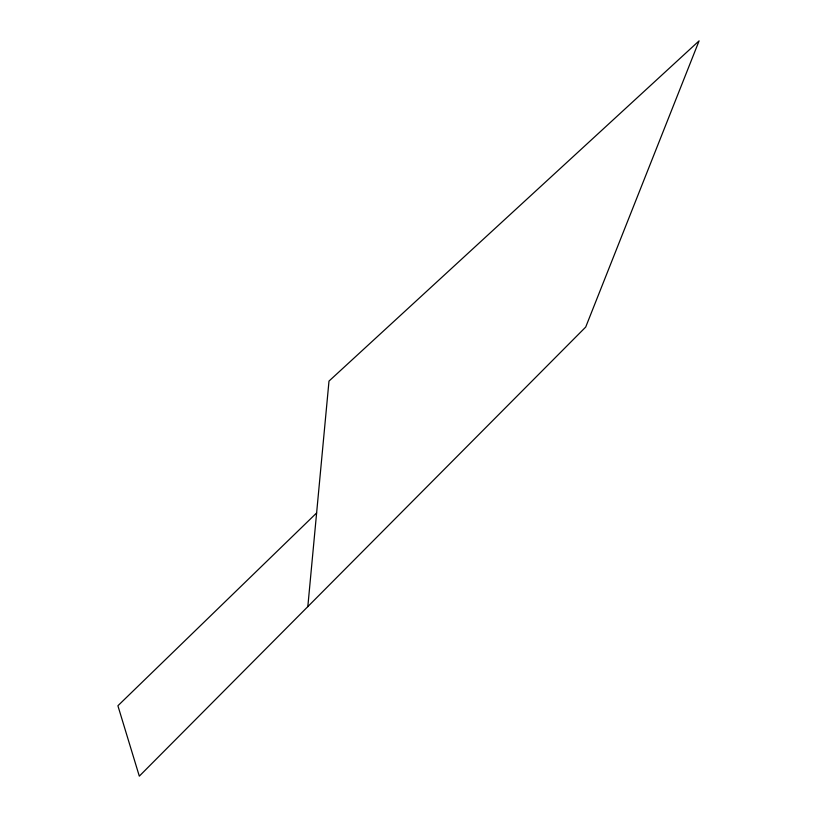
<?xml version="1.0" encoding="UTF-8"?>
<svg xmlns="http://www.w3.org/2000/svg" width="817" height="817" viewBox="0 0 817 817"><rect width="100%" height="100%" fill="white"/><g stroke="black" fill="none" stroke-linecap="round" stroke-linejoin="round"><path stroke-width="1.23" d="M307.825 606.622L328.996 381.09L699.097 40.85L585.707 327.055L139.309 776.15L117.903 705.755L316.618 512.953"/></g></svg>
